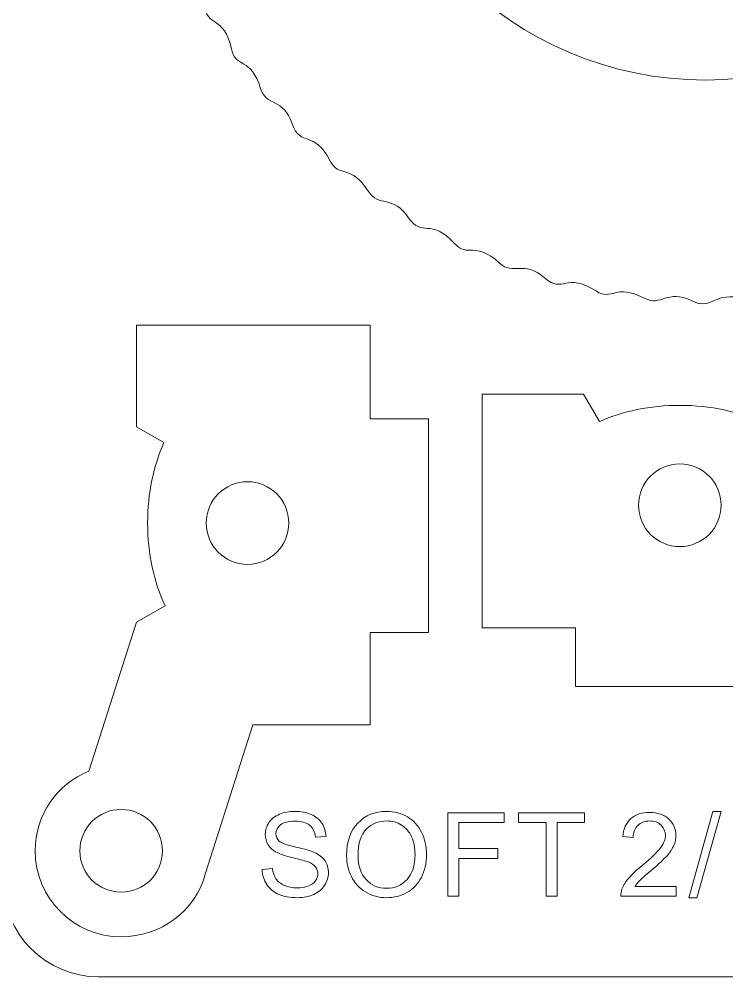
# Model space of a CAD drawing. Header units: centimetres. Extents: x -37.7 to 20.3, y -13.5 to 74.5.
# Drawn here: x -8.58 to -4.87, y -13.54 to -8.52 of the extents above; entities that cross this region are included whole.
import ezdxf

# ---------------------------------------------------------------- set-up
doc = ezdxf.new("R2010")
doc.units = ezdxf.units.CM
doc.header["$MEASUREMENT"] = 0
doc.layers.add('Camada 1', color=7, linetype='Continuous')

msp = doc.modelspace()

# ---------------------------------------------------------------- linework, layer by layer
at = {"layer": 'Camada 1', "color": 175, "lineweight": 20}
msp.add_open_spline([(-8.66006, -13.0371), (-8.66006, -13.3121), (-8.43505, -13.5371), (-8.16006, -13.5371), (-8.16006, -13.5371), (-8.16006, -13.5371), (19.83995, -13.5371), (19.83995, -13.5371), (19.83995, -13.5371), (20.11494, -13.5371), (20.33994, -13.3121), (20.33994, -13.0371), (20.33994, -13.0371), (20.33994, -13.0371), (20.33994, 29.96291), (20.33994, 29.96291), (20.33994, 29.96291), (20.33994, 30.23792), (20.11494, 30.46292), (19.83995, 30.46292), (19.83995, 30.46292), (19.83995, 30.46292), (-8.16006, 30.46292), (-8.16006, 30.46292), (-8.16006, 30.46292), (-8.43505, 30.46292), (-8.66006, 30.23792), (-8.66006, 29.96291)], degree=3, knots=[0, 0, 0, 0, 0.125, 0.125, 0.125, 0.125, 0.25, 0.25, 0.25, 0.25, 0.375, 0.375, 0.375, 0.375, 0.5, 0.5, 0.5, 0.5, 0.625, 0.625, 0.625, 0.625, 0.75, 0.75, 0.75, 0.75, 1, 1, 1, 1], dxfattribs=at)
at = {"layer": 'Camada 1', "lineweight": 9}
for points, knots in [([(-7.71777, -8.18706), (-7.72211, -8.07253), (-7.81551, -8.06955), (-7.81117, -7.97837), (-7.81117, -7.97837), (-7.80277, -7.80165), (-7.89271, -7.84061), (-7.89005, -7.7373), (-7.89005, -7.7373), (-7.88826, -7.66763), (-7.8556, -7.65853), (-7.92365, -7.55029), (-7.92365, -7.55029), (-7.97526, -7.4682), (-7.88441, -7.4312), (-7.9531, -7.3077), (-7.9531, -7.3077), (-8.01152, -7.20268), (-7.90462, -7.18529), (-7.97009, -7.04809), (-7.97009, -7.04809), (-8.02141, -6.94053), (-7.91752, -6.92055), (-7.95423, -6.79874), (-7.95423, -6.79874), (-7.99443, -6.66526), (-7.93246, -6.70162), (-7.92306, -6.59505), (-7.92306, -6.59505), (-7.91433, -6.49605), (-7.97047, -6.51694), (-7.90063, -6.40721), (-7.90063, -6.40721), (-7.83256, -6.30026), (-7.92727, -6.25249), (-7.84901, -6.1628), (-7.84901, -6.1628), (-7.75369, -6.05353), (-7.83864, -5.9984), (-7.77206, -5.92652), (-7.77206, -5.92652), (-7.65186, -5.79678), (-7.74658, -5.76165), (-7.66941, -5.69153), (-7.66941, -5.69153), (-7.52948, -5.56434), (-7.64266, -5.52243), (-7.53297, -5.4489), (-7.53297, -5.4489), (-7.41272, -5.36829), (-7.4804, -5.29259), (-7.39731, -5.24052), (-7.39731, -5.24052), (-7.2475, -5.14668), (-7.33029, -5.08771), (-7.23735, -5.04012), (-7.23735, -5.04012), (-7.06929, -4.9541), (-7.16813, -4.88384), (-7.04291, -4.84114), (-7.04291, -4.84114), (-6.90594, -4.79443), (-6.95162, -4.70366), (-6.85794, -4.67498), (-6.85794, -4.67498), (-6.68923, -4.62331), (-6.75362, -4.54483), (-6.65164, -4.5228), (-6.65164, -4.5228), (-6.46691, -4.48287), (-6.54435, -4.39002), (-6.41243, -4.38086), (-6.41243, -4.38086), (-6.26824, -4.37087), (-6.28805, -4.27165), (-6.19061, -4.26828), (-6.19061, -4.26828), (-6.01451, -4.26222), (-6.05622, -4.1696), (-5.95185, -4.17471), (-5.95185, -4.17471), (-5.77548, -4.18332), (-5.81414, -4.09316), (-5.7108, -4.09582), (-5.7108, -4.09582), (-5.64107, -4.09759), (-5.63211, -4.13025), (-5.5238, -4.06221), (-5.5238, -4.06221), (-5.44677, -4.01383), (-5.3989, -4.09346), (-5.29617, -4.0411), (-5.29617, -4.0411), (-5.17227, -3.97794), (-5.1956, -4.04724), (-5.08809, -4.03628), (-5.08809, -4.03628), (-5.01342, -4.02869), (-4.99342, -3.9744), (-4.90772, -4.01631), (-4.90772, -4.01631), (-4.77756, -4.07996), (-4.74616, -3.98383), (-4.65954, -4.02954), (-4.65954, -4.02954), (-4.50317, -4.11204), (-4.49352, -4.01146), (-4.40588, -4.06793), (-4.40588, -4.06793), (-4.25741, -4.1636), (-4.24548, -4.06616), (-4.1576, -4.12027), (-4.1576, -4.12027), (-4.09765, -4.15721), (-4.10674, -4.18959), (-3.97907, -4.18462), (-3.97907, -4.18462), (-3.87497, -4.18055), (-3.91717, -4.27238), (-3.74112, -4.28057), (-3.74112, -4.28057), (-3.64381, -4.28509), (-3.66459, -4.3841), (-3.52061, -4.39543), (-3.52061, -4.39543), (-3.38888, -4.40579), (-3.46686, -4.49844), (-3.28291, -4.53973), (-3.28291, -4.53973), (-3.1813, -4.56256), (-3.24606, -4.64088), (-3.07806, -4.69402), (-3.07806, -4.69402), (-2.9848, -4.7235), (-3.03123, -4.81397), (-2.89478, -4.86202), (-2.89478, -4.86202), (-2.77007, -4.90594), (-2.86965, -4.97494), (-2.70236, -5.06293), (-2.70236, -5.06293), (-2.61002, -5.11149), (-2.69296, -5.17018), (-2.54441, -5.26496), (-2.54441, -5.26496), (-2.4621, -5.31747), (-2.53013, -5.39275), (-2.41079, -5.47471), (-2.41079, -5.47471), (-2.30198, -5.54944), (-2.41548, -5.58985), (-2.27687, -5.71866), (-2.27687, -5.71866), (-2.20038, -5.78975), (-2.29575, -5.82413), (-2.17674, -5.9546), (-2.17674, -5.9546), (-2.11065, -6.02706), (-2.19624, -6.08144), (-2.10198, -6.19175), (-2.10198, -6.19175), (-2.01615, -6.29221), (-2.13632, -6.30181), (-2.03572, -6.46207), (-2.03572, -6.46207), (-1.9802, -6.5505), (-2.08111, -6.55854), (-2.00004, -6.71595), (-2.00004, -6.71595), (-1.95509, -6.80324), (-2.05181, -6.83355), (-1.98928, -6.96427), (-1.98928, -6.96427), (-1.93795, -7.07165), (-2.04187, -7.09172), (-2.00515, -7.21362), (-2.00515, -7.21362), (-1.96495, -7.3471), (-2.02692, -7.31067), (-2.03632, -7.41729), (-2.03632, -7.41729), (-2.04507, -7.51655), (-1.98886, -7.49506), (-2.05875, -7.60513), (-2.05875, -7.60513), (-2.12682, -7.71235), (-2.03207, -7.75988), (-2.1104, -7.84953), (-2.1104, -7.84953), (-2.20552, -7.95839), (-2.12078, -8.01412), (-2.18732, -8.08583), (-2.18732, -8.08583), (-2.30737, -8.21517), (-2.213, -8.25108), (-2.28997, -8.32083), (-2.28997, -8.32083), (-2.42966, -8.44746), (-2.31685, -8.49008), (-2.42639, -8.56343), (-2.42639, -8.56343), (-2.54662, -8.64395), (-2.47897, -8.71974), (-2.56208, -8.77178), (-2.56208, -8.77178), (-2.71181, -8.86556), (-2.62908, -8.92461), (-2.72205, -8.97222), (-2.72205, -8.97222), (-2.8899, -9.05817), (-2.79146, -9.12875), (-2.91648, -9.17123), (-2.91648, -9.17123), (-3.05323, -9.2177), (-3.00789, -9.30874), (-3.10144, -9.33738), (-3.10144, -9.33738), (-3.27027, -9.38908), (-3.20573, -9.46757), (-3.30777, -9.48956), (-3.30777, -9.48956), (-3.49223, -9.52933), (-3.41534, -9.6226), (-3.547, -9.63145), (-3.547, -9.63145), (-3.69074, -9.64112), (-3.67138, -9.74071), (-3.76877, -9.74407), (-3.76877, -9.74407), (-3.94491, -9.75014), (-3.90296, -9.84262), (-4.00752, -9.83765), (-4.00752, -9.83765), (-4.18429, -9.82925), (-4.14547, -9.91942), (-4.2486, -9.91652), (-4.2486, -9.91652), (-4.31855, -9.91454), (-4.3278, -9.88218), (-4.43556, -9.9501), (-4.43556, -9.9501), (-4.51255, -9.99861), (-4.56043, -9.91887), (-4.66323, -9.97126), (-4.66323, -9.97126), (-4.78718, -10.03445), (-4.76373, -9.9651), (-4.87129, -9.97606), (-4.87129, -9.97606), (-4.94575, -9.98366), (-4.96613, -10.03798), (-5.05166, -9.99605), (-5.05166, -9.99605), (-5.18145, -9.93242), (-5.21348, -10.02845), (-5.29984, -9.98281), (-5.29984, -9.98281), (-5.45594, -9.90035), (-5.46586, -10.00088), (-5.5535, -9.94441), (-5.5535, -9.94441), (-5.71248, -9.84195), (-5.72325, -9.9626), (-5.82307, -9.87548), (-5.82307, -9.87548), (-5.93216, -9.78026), (-5.98755, -9.86511), (-6.05937, -9.79852), (-6.05937, -9.79852), (-6.18894, -9.67842), (-6.22422, -9.77305), (-6.29436, -9.69588), (-6.29436, -9.69588), (-6.42147, -9.55602), (-6.46352, -9.66914), (-6.53695, -9.55945), (-6.53695, -9.55945), (-6.61738, -9.43935), (-6.69335, -9.50679), (-6.74533, -9.42377), (-6.74533, -9.42377), (-6.83911, -9.27403), (-6.89816, -9.35675), (-6.94575, -9.2638), (-6.94575, -9.2638), (-7.03176, -9.09583), (-7.10202, -9.19462), (-7.14474, -9.06937), (-7.14474, -9.06937), (-7.19148, -8.93234), (-7.2821, -8.97819), (-7.31087, -8.88443), (-7.31087, -8.88443), (-7.36259, -8.71579), (-7.44089, -8.78055), (-7.46307, -8.6781), (-7.46307, -8.6781), (-7.50302, -8.49343), (-7.59598, -8.5707), (-7.605, -8.4389), (-7.605, -8.4389), (-7.61487, -8.29483), (-7.71423, -8.31447), (-7.7176, -8.21706), (-7.7176, -8.21706), (-7.71795, -8.20708), (-7.71737, -8.19704), (-7.71777, -8.18706)], [0, 0, 0, 0, 0.0128205, 0.0128205, 0.0128205, 0.0128205, 0.025641, 0.025641, 0.025641, 0.025641, 0.0384615, 0.0384615, 0.0384615, 0.0384615, 0.0512821, 0.0512821, 0.0512821, 0.0512821, 0.0641026, 0.0641026, 0.0641026, 0.0641026, 0.0769231, 0.0769231, 0.0769231, 0.0769231, 0.0897436, 0.0897436, 0.0897436, 0.0897436, 0.1025641, 0.1025641, 0.1025641, 0.1025641, 0.1153846, 0.1153846, 0.1153846, 0.1153846, 0.1282051, 0.1282051, 0.1282051, 0.1282051, 0.1410256, 0.1410256, 0.1410256, 0.1410256, 0.1538462, 0.1538462, 0.1538462, 0.1538462, 0.1666667, 0.1666667, 0.1666667, 0.1666667, 0.1794872, 0.1794872, 0.1794872, 0.1794872, 0.1923077, 0.1923077, 0.1923077, 0.1923077, 0.2051282, 0.2051282, 0.2051282, 0.2051282, 0.2179487, 0.2179487, 0.2179487, 0.2179487, 0.2307692, 0.2307692, 0.2307692, 0.2307692, 0.2435897, 0.2435897, 0.2435897, 0.2435897, 0.2564103, 0.2564103, 0.2564103, 0.2564103, 0.2692308, 0.2692308, 0.2692308, 0.2692308, 0.2820513, 0.2820513, 0.2820513, 0.2820513, 0.2948718, 0.2948718, 0.2948718, 0.2948718, 0.3076923, 0.3076923, 0.3076923, 0.3076923, 0.3205128, 0.3205128, 0.3205128, 0.3205128, 0.3333333, 0.3333333, 0.3333333, 0.3333333, 0.3461538, 0.3461538, 0.3461538, 0.3461538, 0.3589744, 0.3589744, 0.3589744, 0.3589744, 0.3717949, 0.3717949, 0.3717949, 0.3717949, 0.3846154, 0.3846154, 0.3846154, 0.3846154, 0.3974359, 0.3974359, 0.3974359, 0.3974359, 0.4102564, 0.4102564, 0.4102564, 0.4102564, 0.4230769, 0.4230769, 0.4230769, 0.4230769, 0.4358974, 0.4358974, 0.4358974, 0.4358974, 0.4487179, 0.4487179, 0.4487179, 0.4487179, 0.4615385, 0.4615385, 0.4615385, 0.4615385, 0.474359, 0.474359, 0.474359, 0.474359, 0.4871795, 0.4871795, 0.4871795, 0.4871795, 0.5, 0.5, 0.5, 0.5, 0.5128205, 0.5128205, 0.5128205, 0.5128205, 0.525641, 0.525641, 0.525641, 0.525641, 0.5384615, 0.5384615, 0.5384615, 0.5384615, 0.5512821, 0.5512821, 0.5512821, 0.5512821, 0.5641026, 0.5641026, 0.5641026, 0.5641026, 0.5769231, 0.5769231, 0.5769231, 0.5769231, 0.5897436, 0.5897436, 0.5897436, 0.5897436, 0.6025641, 0.6025641, 0.6025641, 0.6025641, 0.6153846, 0.6153846, 0.6153846, 0.6153846, 0.6282051, 0.6282051, 0.6282051, 0.6282051, 0.6410256, 0.6410256, 0.6410256, 0.6410256, 0.6538462, 0.6538462, 0.6538462, 0.6538462, 0.6666667, 0.6666667, 0.6666667, 0.6666667, 0.6794872, 0.6794872, 0.6794872, 0.6794872, 0.6923077, 0.6923077, 0.6923077, 0.6923077, 0.7051282, 0.7051282, 0.7051282, 0.7051282, 0.7179487, 0.7179487, 0.7179487, 0.7179487, 0.7307692, 0.7307692, 0.7307692, 0.7307692, 0.7435897, 0.7435897, 0.7435897, 0.7435897, 0.7564103, 0.7564103, 0.7564103, 0.7564103, 0.7692308, 0.7692308, 0.7692308, 0.7692308, 0.7820513, 0.7820513, 0.7820513, 0.7820513, 0.7948718, 0.7948718, 0.7948718, 0.7948718, 0.8076923, 0.8076923, 0.8076923, 0.8076923, 0.8205128, 0.8205128, 0.8205128, 0.8205128, 0.8333333, 0.8333333, 0.8333333, 0.8333333, 0.8461538, 0.8461538, 0.8461538, 0.8461538, 0.8589744, 0.8589744, 0.8589744, 0.8589744, 0.8717949, 0.8717949, 0.8717949, 0.8717949, 0.8846154, 0.8846154, 0.8846154, 0.8846154, 0.8974359, 0.8974359, 0.8974359, 0.8974359, 0.9102564, 0.9102564, 0.9102564, 0.9102564, 0.9230769, 0.9230769, 0.9230769, 0.9230769, 0.9358974, 0.9358974, 0.9358974, 0.9358974, 0.9487179, 0.9487179, 0.9487179, 0.9487179, 0.9615385, 0.9615385, 0.9615385, 0.9615385, 0.974359, 0.974359, 0.974359, 0.974359, 1, 1, 1, 1]), ([(-4.97968, -5.1729), (-3.96719, -5.1729), (-3.14639, -5.99369), (-3.14639, -7.00619), (-3.14639, -7.00619), (-3.14639, -8.0187), (-3.96719, -8.83949), (-4.97968, -8.83949), (-4.97968, -8.83949), (-5.99219, -8.83949), (-6.81299, -8.0187), (-6.81299, -7.00619), (-6.81299, -7.00619), (-6.81299, -5.99369), (-5.99219, -5.1729), (-4.97968, -5.1729)], [0, 0, 0, 0, 0.2, 0.2, 0.2, 0.2, 0.4, 0.4, 0.4, 0.4, 0.6, 0.6, 0.6, 0.6, 1, 1, 1, 1])]:
    msp.add_open_spline(points, degree=3, knots=knots, dxfattribs=at)
at = {"layer": 'Camada 1', "color": 250, "lineweight": 9}
for points, knots in [([(-3.39724, -9.95416), (-3.58607, -9.95416), (-3.74774, -10.07032), (-3.81473, -10.23509), (-3.81473, -10.23509), (-3.81473, -10.23509), (-4.5944, -10.48561), (-4.5944, -10.48561), (-4.5944, -10.48561), (-4.5944, -10.48561), (-4.6801, -10.63456), (-4.6801, -10.63456), (-4.6801, -10.63456), (-4.8037, -10.57703), (-4.95321, -10.54336), (-5.1143, -10.54336), (-5.1143, -10.54336), (-5.26992, -10.54336), (-5.41473, -10.5748), (-5.53581, -10.62879), (-5.53581, -10.62879), (-5.53581, -10.62879), (-5.61878, -10.48552), (-5.61878, -10.48552), (-5.61878, -10.48552), (-5.61878, -10.48552), (-6.14999, -10.4854), (-6.14999, -10.4854), (-6.14999, -10.4854), (-6.14999, -10.4854), (-6.15031, -11.70925), (-6.15031, -11.70925), (-6.15031, -11.70925), (-6.15031, -11.70925), (-5.66075, -11.70935), (-5.66075, -11.70935), (-5.66075, -11.70935), (-5.66075, -11.70935), (-5.66049, -12.01535), (-5.66049, -12.01535), (-5.66049, -12.01535), (-5.66049, -12.01535), (-4.54049, -12.01535), (-4.54049, -12.01535), (-4.54049, -12.01535), (-4.54049, -12.01535), (-4.54049, -11.70935), (-4.54049, -11.70935), (-4.54049, -11.70935), (-4.54049, -11.70935), (-4.05627, -11.70935), (-4.05627, -11.70935), (-4.05627, -11.70935), (-4.05627, -11.70935), (-4.05627, -11.09503), (-4.05627, -11.09503), (-4.05627, -11.09503), (-4.05627, -11.09503), (-3.28056, -10.84742), (-3.28056, -10.84742), (-3.28056, -10.84742), (-3.07996, -10.7964), (-2.94671, -10.60896), (-2.94671, -10.40469), (-2.94671, -10.40469), (-2.94671, -10.15586), (-3.14841, -9.95416), (-3.39724, -9.95416)], [0, 0, 0, 0, 0.0555556, 0.0555556, 0.0555556, 0.0555556, 0.1111111, 0.1111111, 0.1111111, 0.1111111, 0.1666667, 0.1666667, 0.1666667, 0.1666667, 0.2222222, 0.2222222, 0.2222222, 0.2222222, 0.2777778, 0.2777778, 0.2777778, 0.2777778, 0.3333333, 0.3333333, 0.3333333, 0.3333333, 0.3888889, 0.3888889, 0.3888889, 0.3888889, 0.4444444, 0.4444444, 0.4444444, 0.4444444, 0.5, 0.5, 0.5, 0.5, 0.5555556, 0.5555556, 0.5555556, 0.5555556, 0.6111111, 0.6111111, 0.6111111, 0.6111111, 0.6666667, 0.6666667, 0.6666667, 0.6666667, 0.7222222, 0.7222222, 0.7222222, 0.7222222, 0.7777778, 0.7777778, 0.7777778, 0.7777778, 0.8333333, 0.8333333, 0.8333333, 0.8333333, 0.8888889, 0.8888889, 0.8888889, 0.8888889, 1, 1, 1, 1]), ([(-8.49222, -12.87685), (-8.49222, -12.68802), (-8.37606, -12.52635), (-8.21129, -12.45936), (-8.21129, -12.45936), (-8.21129, -12.45936), (-7.96077, -11.67969), (-7.96077, -11.67969), (-7.96077, -11.67969), (-7.96077, -11.67969), (-7.81182, -11.59399), (-7.81182, -11.59399), (-7.81182, -11.59399), (-7.86935, -11.47039), (-7.90302, -11.32088), (-7.90302, -11.15979), (-7.90302, -11.15979), (-7.90302, -11.00417), (-7.87158, -10.85936), (-7.81759, -10.73828), (-7.81759, -10.73828), (-7.81759, -10.73828), (-7.96086, -10.65531), (-7.96086, -10.65531), (-7.96086, -10.65531), (-7.96086, -10.65531), (-7.96098, -10.1241), (-7.96098, -10.1241), (-7.96098, -10.1241), (-7.96098, -10.1241), (-6.73713, -10.12378), (-6.73713, -10.12378), (-6.73713, -10.12378), (-6.73713, -10.12378), (-6.73703, -10.61334), (-6.73703, -10.61334), (-6.73703, -10.61334), (-6.73703, -10.61334), (-6.43103, -10.6136), (-6.43103, -10.6136), (-6.43103, -10.6136), (-6.43103, -10.6136), (-6.43103, -11.7336), (-6.43103, -11.7336), (-6.43103, -11.7336), (-6.43103, -11.7336), (-6.73703, -11.7336), (-6.73703, -11.7336), (-6.73703, -11.7336), (-6.73703, -11.7336), (-6.73703, -12.21782), (-6.73703, -12.21782), (-6.73703, -12.21782), (-6.73703, -12.21782), (-7.35135, -12.21782), (-7.35135, -12.21782), (-7.35135, -12.21782), (-7.35135, -12.21782), (-7.59896, -12.99353), (-7.59896, -12.99353), (-7.59896, -12.99353), (-7.64998, -13.19413), (-7.83742, -13.32738), (-8.04169, -13.32738), (-8.04169, -13.32738), (-8.29052, -13.32738), (-8.49222, -13.12568), (-8.49222, -12.87685)], [0, 0, 0, 0, 0.0555556, 0.0555556, 0.0555556, 0.0555556, 0.1111111, 0.1111111, 0.1111111, 0.1111111, 0.1666667, 0.1666667, 0.1666667, 0.1666667, 0.2222222, 0.2222222, 0.2222222, 0.2222222, 0.2777778, 0.2777778, 0.2777778, 0.2777778, 0.3333333, 0.3333333, 0.3333333, 0.3333333, 0.3888889, 0.3888889, 0.3888889, 0.3888889, 0.4444444, 0.4444444, 0.4444444, 0.4444444, 0.5, 0.5, 0.5, 0.5, 0.5555556, 0.5555556, 0.5555556, 0.5555556, 0.6111111, 0.6111111, 0.6111111, 0.6111111, 0.6666667, 0.6666667, 0.6666667, 0.6666667, 0.7222222, 0.7222222, 0.7222222, 0.7222222, 0.7777778, 0.7777778, 0.7777778, 0.7777778, 0.8333333, 0.8333333, 0.8333333, 0.8333333, 0.8888889, 0.8888889, 0.8888889, 0.8888889, 1, 1, 1, 1]), ([(-5.1143, -10.8502), (-5.23388, -10.8502), (-5.33081, -10.94713), (-5.33081, -11.06671), (-5.33081, -11.06671), (-5.33081, -11.18629), (-5.23388, -11.28322), (-5.1143, -11.28322), (-5.1143, -11.28322), (-4.99472, -11.28322), (-4.89779, -11.18629), (-4.89779, -11.06671), (-4.89779, -11.06671), (-4.89779, -10.94713), (-4.99472, -10.8502), (-5.1143, -10.8502)], [0, 0, 0, 0, 0.2, 0.2, 0.2, 0.2, 0.4, 0.4, 0.4, 0.4, 0.6, 0.6, 0.6, 0.6, 1, 1, 1, 1]), ([(-7.59618, -11.15979), (-7.59618, -11.04021), (-7.49925, -10.94328), (-7.37967, -10.94328), (-7.37967, -10.94328), (-7.26009, -10.94328), (-7.16316, -11.04021), (-7.16316, -11.15979), (-7.16316, -11.15979), (-7.16316, -11.27937), (-7.26009, -11.3763), (-7.37967, -11.3763), (-7.37967, -11.3763), (-7.49925, -11.3763), (-7.59618, -11.27937), (-7.59618, -11.15979)], [0, 0, 0, 0, 0.2, 0.2, 0.2, 0.2, 0.4, 0.4, 0.4, 0.4, 0.6, 0.6, 0.6, 0.6, 1, 1, 1, 1]), ([(-8.2582, -12.87685), (-8.2582, -12.75727), (-8.16127, -12.66034), (-8.04169, -12.66034), (-8.04169, -12.66034), (-7.92211, -12.66034), (-7.82518, -12.75727), (-7.82518, -12.87685), (-7.82518, -12.87685), (-7.82518, -12.99643), (-7.92211, -13.09336), (-8.04169, -13.09336), (-8.04169, -13.09336), (-8.16127, -13.09336), (-8.2582, -12.99643), (-8.2582, -12.87685)], [0, 0, 0, 0, 0.2, 0.2, 0.2, 0.2, 0.4, 0.4, 0.4, 0.4, 0.6, 0.6, 0.6, 0.6, 1, 1, 1, 1])]:
    msp.add_open_spline(points, degree=3, knots=knots, dxfattribs=at)
at = {"layer": 'Camada 1', "color": 140, "lineweight": 9}
for points, knots in [([(-7.30297, -12.97462), (-7.30297, -12.97462), (-7.2486, -12.96973), (-7.2486, -12.96973), (-7.2486, -12.96973), (-7.24605, -12.99173), (-7.24004, -13.00975), (-7.23058, -13.0239), (-7.23058, -13.0239), (-7.22111, -13.03795), (-7.20644, -13.04936), (-7.18659, -13.05811), (-7.18659, -13.05811), (-7.16674, -13.06677), (-7.14434, -13.07114), (-7.11949, -13.07114), (-7.11949, -13.07114), (-7.0974, -13.07114), (-7.07795, -13.06789), (-7.06105, -13.06127), (-7.06105, -13.06127), (-7.04415, -13.05465), (-7.03162, -13.04559), (-7.02338, -13.03408), (-7.02338, -13.03408), (-7.01513, -13.02258), (-7.01095, -13.01005), (-7.01095, -12.99661), (-7.01095, -12.99661), (-7.01095, -12.98297), (-7.01492, -12.97106), (-7.02287, -12.96077), (-7.02287, -12.96077), (-7.03081, -12.95059), (-7.04394, -12.94204), (-7.06227, -12.93501), (-7.06227, -12.93501), (-7.07398, -12.93053), (-7.09994, -12.92341), (-7.14016, -12.91373), (-7.14016, -12.91373), (-7.18038, -12.90406), (-7.20848, -12.895), (-7.22457, -12.88645), (-7.22457, -12.88645), (-7.24544, -12.87545), (-7.26092, -12.86181), (-7.2711, -12.84562), (-7.2711, -12.84562), (-7.28138, -12.82943), (-7.28647, -12.8112), (-7.28647, -12.79114), (-7.28647, -12.79114), (-7.28647, -12.76895), (-7.28016, -12.74828), (-7.26764, -12.72914), (-7.26764, -12.72914), (-7.25511, -12.70989), (-7.23689, -12.69533), (-7.21276, -12.68535), (-7.21276, -12.68535), (-7.18873, -12.67538), (-7.16195, -12.67039), (-7.13252, -12.67039), (-7.13252, -12.67039), (-7.10015, -12.67039), (-7.07154, -12.67558), (-7.04679, -12.68607), (-7.04679, -12.68607), (-7.02205, -12.69645), (-7.00301, -12.71183), (-6.98967, -12.73219), (-6.98967, -12.73219), (-6.97633, -12.75245), (-6.96921, -12.77546), (-6.96819, -12.80112), (-6.96819, -12.80112), (-6.96819, -12.80112), (-7.02378, -12.8054), (-7.02378, -12.8054), (-7.02378, -12.8054), (-7.02674, -12.77781), (-7.03682, -12.75693), (-7.05402, -12.74288), (-7.05402, -12.74288), (-7.07123, -12.72873), (-7.09668, -12.7217), (-7.13028, -12.7217), (-7.13028, -12.7217), (-7.16531, -12.7217), (-7.19087, -12.72812), (-7.20685, -12.74095), (-7.20685, -12.74095), (-7.22284, -12.75378), (-7.23088, -12.76925), (-7.23088, -12.78738), (-7.23088, -12.78738), (-7.23088, -12.80306), (-7.22518, -12.81599), (-7.21388, -12.82617), (-7.21388, -12.82617), (-7.20268, -12.83625), (-7.17366, -12.84674), (-7.12662, -12.85733), (-7.12662, -12.85733), (-7.07958, -12.86802), (-7.0473, -12.87728), (-7.02979, -12.88522), (-7.02979, -12.88522), (-7.00444, -12.89693), (-6.9856, -12.9117), (-6.97348, -12.92972), (-6.97348, -12.92972), (-6.96137, -12.94764), (-6.95536, -12.96831), (-6.95536, -12.99173), (-6.95536, -12.99173), (-6.95536, -13.01504), (-6.96198, -13.03683), (-6.97532, -13.0574), (-6.97532, -13.0574), (-6.98865, -13.07797), (-7.00769, -13.09395), (-7.03264, -13.10536), (-7.03264, -13.10536), (-7.05759, -13.11676), (-7.08559, -13.12246), (-7.11684, -13.12246), (-7.11684, -13.12246), (-7.15635, -13.12246), (-7.18944, -13.11666), (-7.21612, -13.10515), (-7.21612, -13.10515), (-7.2429, -13.09365), (-7.26377, -13.07634), (-7.27894, -13.05312), (-7.27894, -13.05312), (-7.29421, -13.03001), (-7.30215, -13.00384), (-7.30297, -12.97462)], [0, 0, 0, 0, 0.0277778, 0.0277778, 0.0277778, 0.0277778, 0.0555556, 0.0555556, 0.0555556, 0.0555556, 0.0833333, 0.0833333, 0.0833333, 0.0833333, 0.1111111, 0.1111111, 0.1111111, 0.1111111, 0.1388889, 0.1388889, 0.1388889, 0.1388889, 0.1666667, 0.1666667, 0.1666667, 0.1666667, 0.1944444, 0.1944444, 0.1944444, 0.1944444, 0.2222222, 0.2222222, 0.2222222, 0.2222222, 0.25, 0.25, 0.25, 0.25, 0.2777778, 0.2777778, 0.2777778, 0.2777778, 0.3055556, 0.3055556, 0.3055556, 0.3055556, 0.3333333, 0.3333333, 0.3333333, 0.3333333, 0.3611111, 0.3611111, 0.3611111, 0.3611111, 0.3888889, 0.3888889, 0.3888889, 0.3888889, 0.4166667, 0.4166667, 0.4166667, 0.4166667, 0.4444444, 0.4444444, 0.4444444, 0.4444444, 0.4722222, 0.4722222, 0.4722222, 0.4722222, 0.5, 0.5, 0.5, 0.5, 0.5277778, 0.5277778, 0.5277778, 0.5277778, 0.5555556, 0.5555556, 0.5555556, 0.5555556, 0.5833333, 0.5833333, 0.5833333, 0.5833333, 0.6111111, 0.6111111, 0.6111111, 0.6111111, 0.6388889, 0.6388889, 0.6388889, 0.6388889, 0.6666667, 0.6666667, 0.6666667, 0.6666667, 0.6944444, 0.6944444, 0.6944444, 0.6944444, 0.7222222, 0.7222222, 0.7222222, 0.7222222, 0.75, 0.75, 0.75, 0.75, 0.7777778, 0.7777778, 0.7777778, 0.7777778, 0.8055556, 0.8055556, 0.8055556, 0.8055556, 0.8333333, 0.8333333, 0.8333333, 0.8333333, 0.8611111, 0.8611111, 0.8611111, 0.8611111, 0.8888889, 0.8888889, 0.8888889, 0.8888889, 0.9166667, 0.9166667, 0.9166667, 0.9166667, 0.9444444, 0.9444444, 0.9444444, 0.9444444, 1, 1, 1, 1]), ([(-6.86032, -12.90223), (-6.86032, -12.82973), (-6.84077, -12.77292), (-6.80177, -12.73189), (-6.80177, -12.73189), (-6.76277, -12.69085), (-6.71248, -12.67039), (-6.65077, -12.67039), (-6.65077, -12.67039), (-6.61035, -12.67039), (-6.574, -12.68006), (-6.54152, -12.6993), (-6.54152, -12.6993), (-6.50914, -12.71855), (-6.4844, -12.74543), (-6.4674, -12.77994), (-6.4674, -12.77994), (-6.4504, -12.81436), (-6.44184, -12.85346), (-6.44184, -12.89714), (-6.44184, -12.89714), (-6.44184, -12.94143), (-6.4508, -12.98114), (-6.46872, -13.01606), (-6.46872, -13.01606), (-6.48664, -13.05109), (-6.512, -13.07756), (-6.54478, -13.09548), (-6.54478, -13.09548), (-6.57767, -13.1135), (-6.6131, -13.12246), (-6.65108, -13.12246), (-6.65108, -13.12246), (-6.69232, -13.12246), (-6.72907, -13.11248), (-6.76155, -13.09263), (-6.76155, -13.09263), (-6.79393, -13.07277), (-6.81857, -13.04569), (-6.83527, -13.01128), (-6.83527, -13.01128), (-6.85197, -12.97696), (-6.86032, -12.94061), (-6.86032, -12.90223)], [0, 0, 0, 0, 0.0833333, 0.0833333, 0.0833333, 0.0833333, 0.1666667, 0.1666667, 0.1666667, 0.1666667, 0.25, 0.25, 0.25, 0.25, 0.3333333, 0.3333333, 0.3333333, 0.3333333, 0.4166667, 0.4166667, 0.4166667, 0.4166667, 0.5, 0.5, 0.5, 0.5, 0.5833333, 0.5833333, 0.5833333, 0.5833333, 0.6666667, 0.6666667, 0.6666667, 0.6666667, 0.75, 0.75, 0.75, 0.75, 0.8333333, 0.8333333, 0.8333333, 0.8333333, 1, 1, 1, 1]), ([(-6.33041, -13.11513), (-6.33041, -13.11513), (-6.33041, -12.67772), (-6.33041, -12.67772), (-6.33041, -12.67772), (-6.33041, -12.67772), (-6.03534, -12.67772), (-6.03534, -12.67772), (-6.03534, -12.67772), (-6.03534, -12.67772), (-6.03534, -12.72903), (-6.03534, -12.72903), (-6.03534, -12.72903), (-6.03534, -12.72903), (-6.27237, -12.72903), (-6.27237, -12.72903), (-6.27237, -12.72903), (-6.27237, -12.72903), (-6.27237, -12.86527), (-6.27237, -12.86527), (-6.27237, -12.86527), (-6.27237, -12.86527), (-6.0671, -12.86527), (-6.0671, -12.86527), (-6.0671, -12.86527), (-6.0671, -12.86527), (-6.0671, -12.91658), (-6.0671, -12.91658), (-6.0671, -12.91658), (-6.0671, -12.91658), (-6.27237, -12.91658), (-6.27237, -12.91658), (-6.27237, -12.91658), (-6.27237, -12.91658), (-6.27237, -13.11513), (-6.27237, -13.11513), (-6.27237, -13.11513), (-6.27237, -13.11513), (-6.33041, -13.11513), (-6.33041, -13.11513)], [0, 0, 0, 0, 0.0909091, 0.0909091, 0.0909091, 0.0909091, 0.1818182, 0.1818182, 0.1818182, 0.1818182, 0.2727273, 0.2727273, 0.2727273, 0.2727273, 0.3636364, 0.3636364, 0.3636364, 0.3636364, 0.4545455, 0.4545455, 0.4545455, 0.4545455, 0.5454545, 0.5454545, 0.5454545, 0.5454545, 0.6363636, 0.6363636, 0.6363636, 0.6363636, 0.7272727, 0.7272727, 0.7272727, 0.7272727, 0.8181818, 0.8181818, 0.8181818, 0.8181818, 1, 1, 1, 1]), ([(-5.81516, -13.11513), (-5.81516, -13.11513), (-5.81516, -12.72903), (-5.81516, -12.72903), (-5.81516, -12.72903), (-5.81516, -12.72903), (-5.95934, -12.72903), (-5.95934, -12.72903), (-5.95934, -12.72903), (-5.95934, -12.72903), (-5.95934, -12.67772), (-5.95934, -12.67772), (-5.95934, -12.67772), (-5.95934, -12.67772), (-5.61295, -12.67772), (-5.61295, -12.67772), (-5.61295, -12.67772), (-5.61295, -12.67772), (-5.61295, -12.72903), (-5.61295, -12.72903), (-5.61295, -12.72903), (-5.61295, -12.72903), (-5.75713, -12.72903), (-5.75713, -12.72903), (-5.75713, -12.72903), (-5.75713, -12.72903), (-5.75713, -13.11513), (-5.75713, -13.11513), (-5.75713, -13.11513), (-5.75713, -13.11513), (-5.81516, -13.11513), (-5.81516, -13.11513)], [0, 0, 0, 0, 0.1111111, 0.1111111, 0.1111111, 0.1111111, 0.2222222, 0.2222222, 0.2222222, 0.2222222, 0.3333333, 0.3333333, 0.3333333, 0.3333333, 0.4444444, 0.4444444, 0.4444444, 0.4444444, 0.5555556, 0.5555556, 0.5555556, 0.5555556, 0.6666667, 0.6666667, 0.6666667, 0.6666667, 0.7777778, 0.7777778, 0.7777778, 0.7777778, 1, 1, 1, 1]), ([(-5.1342, -13.06381), (-5.1342, -13.06381), (-5.1342, -13.11513), (-5.1342, -13.11513), (-5.1342, -13.11513), (-5.1342, -13.11513), (-5.42377, -13.11513), (-5.42377, -13.11513), (-5.42377, -13.11513), (-5.42418, -13.1022), (-5.42204, -13.08978), (-5.41746, -13.07776), (-5.41746, -13.07776), (-5.41003, -13.05811), (-5.39812, -13.03866), (-5.38172, -13.01962), (-5.38172, -13.01962), (-5.36533, -13.00058), (-5.34191, -12.97859), (-5.31147, -12.95365), (-5.31147, -12.95365), (-5.26412, -12.91465), (-5.23195, -12.8838), (-5.21515, -12.86099), (-5.21515, -12.86099), (-5.19825, -12.83818), (-5.1898, -12.8166), (-5.1898, -12.79623), (-5.1898, -12.79623), (-5.1898, -12.77495), (-5.19743, -12.75703), (-5.2127, -12.74237), (-5.2127, -12.74237), (-5.22798, -12.72781), (-5.24793, -12.72048), (-5.27247, -12.72048), (-5.27247, -12.72048), (-5.29844, -12.72048), (-5.31921, -12.72822), (-5.33478, -12.7437), (-5.33478, -12.7437), (-5.35036, -12.75907), (-5.3582, -12.78045), (-5.35841, -12.80784), (-5.35841, -12.80784), (-5.35841, -12.80784), (-5.41339, -12.80234), (-5.41339, -12.80234), (-5.41339, -12.80234), (-5.40962, -12.76121), (-5.39537, -12.72985), (-5.37073, -12.70826), (-5.37073, -12.70826), (-5.34598, -12.68668), (-5.31289, -12.67589), (-5.27125, -12.67589), (-5.27125, -12.67589), (-5.2293, -12.67589), (-5.19601, -12.68749), (-5.17157, -12.71081), (-5.17157, -12.71081), (-5.14703, -12.73413), (-5.13481, -12.76304), (-5.13481, -12.79746), (-5.13481, -12.79746), (-5.13481, -12.81497), (-5.13838, -12.83218), (-5.14561, -12.84908), (-5.14561, -12.84908), (-5.15273, -12.86608), (-5.16465, -12.8839), (-5.18124, -12.90264), (-5.18124, -12.90264), (-5.19794, -12.92127), (-5.22553, -12.94703), (-5.26402, -12.97961), (-5.26402, -12.97961), (-5.2963, -13.00669), (-5.31707, -13.02502), (-5.32623, -13.03469), (-5.32623, -13.03469), (-5.3354, -13.04437), (-5.34293, -13.05404), (-5.34894, -13.06381), (-5.34894, -13.06381), (-5.34894, -13.06381), (-5.1342, -13.06381), (-5.1342, -13.06381)], [0, 0, 0, 0, 0.0434783, 0.0434783, 0.0434783, 0.0434783, 0.0869565, 0.0869565, 0.0869565, 0.0869565, 0.1304348, 0.1304348, 0.1304348, 0.1304348, 0.173913, 0.173913, 0.173913, 0.173913, 0.2173913, 0.2173913, 0.2173913, 0.2173913, 0.2608696, 0.2608696, 0.2608696, 0.2608696, 0.3043478, 0.3043478, 0.3043478, 0.3043478, 0.3478261, 0.3478261, 0.3478261, 0.3478261, 0.3913043, 0.3913043, 0.3913043, 0.3913043, 0.4347826, 0.4347826, 0.4347826, 0.4347826, 0.4782609, 0.4782609, 0.4782609, 0.4782609, 0.5217391, 0.5217391, 0.5217391, 0.5217391, 0.5652174, 0.5652174, 0.5652174, 0.5652174, 0.6086957, 0.6086957, 0.6086957, 0.6086957, 0.6521739, 0.6521739, 0.6521739, 0.6521739, 0.6956522, 0.6956522, 0.6956522, 0.6956522, 0.7391304, 0.7391304, 0.7391304, 0.7391304, 0.7826087, 0.7826087, 0.7826087, 0.7826087, 0.826087, 0.826087, 0.826087, 0.826087, 0.8695652, 0.8695652, 0.8695652, 0.8695652, 0.9130435, 0.9130435, 0.9130435, 0.9130435, 1, 1, 1, 1]), ([(-5.06777, -13.12246), (-5.06777, -13.12246), (-4.9407, -12.67039), (-4.9407, -12.67039), (-4.9407, -12.67039), (-4.9407, -12.67039), (-4.89743, -12.67039), (-4.89743, -12.67039), (-4.89743, -12.67039), (-4.89743, -12.67039), (-5.0245, -13.12246), (-5.0245, -13.12246), (-5.0245, -13.12246), (-5.0245, -13.12246), (-5.06777, -13.12246), (-5.06777, -13.12246)], [0, 0, 0, 0, 0.2, 0.2, 0.2, 0.2, 0.4, 0.4, 0.4, 0.4, 0.6, 0.6, 0.6, 0.6, 1, 1, 1, 1]), ([(-6.80045, -12.90325), (-6.80045, -12.95589), (-6.78629, -12.99733), (-6.75799, -13.02757), (-6.75799, -13.02757), (-6.72968, -13.05781), (-6.69415, -13.07298), (-6.65139, -13.07298), (-6.65139, -13.07298), (-6.60781, -13.07298), (-6.57207, -13.0577), (-6.54386, -13.02716), (-6.54386, -13.02716), (-6.51576, -12.99661), (-6.50171, -12.95324), (-6.50171, -12.89704), (-6.50171, -12.89704), (-6.50171, -12.8615), (-6.50772, -12.83045), (-6.51973, -12.80397), (-6.51973, -12.80397), (-6.53175, -12.7775), (-6.54936, -12.75693), (-6.57248, -12.74237), (-6.57248, -12.74237), (-6.59569, -12.72781), (-6.62165, -12.72048), (-6.65047, -12.72048), (-6.65047, -12.72048), (-6.6914, -12.72048), (-6.72663, -12.73453), (-6.75616, -12.76263), (-6.75616, -12.76263), (-6.78568, -12.79074), (-6.80045, -12.83757), (-6.80045, -12.90325)], [0, 0, 0, 0, 0.1, 0.1, 0.1, 0.1, 0.2, 0.2, 0.2, 0.2, 0.3, 0.3, 0.3, 0.3, 0.4, 0.4, 0.4, 0.4, 0.5, 0.5, 0.5, 0.5, 0.6, 0.6, 0.6, 0.6, 0.7, 0.7, 0.7, 0.7, 0.8, 0.8, 0.8, 0.8, 1, 1, 1, 1])]:
    msp.add_open_spline(points, degree=3, knots=knots, dxfattribs=at)

doc.saveas('drawing.dxf')
